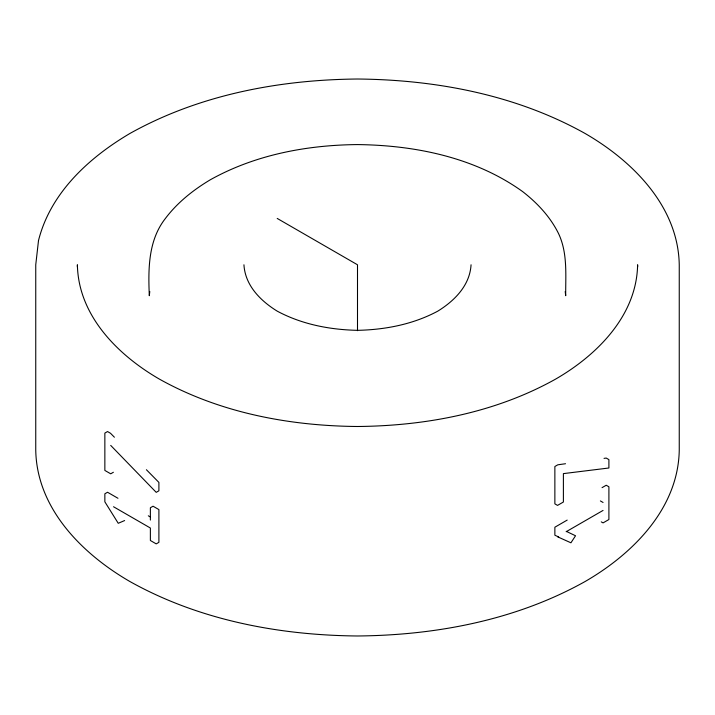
<?xml version="1.0" encoding="UTF-8"?>
<svg xmlns="http://www.w3.org/2000/svg" width="715" height="715" viewBox="0 0 715 715"><rect width="100%" height="100%" fill="white"/><g stroke="black" fill="none" stroke-linecap="round" stroke-linejoin="round"><path stroke-width="1.07" d="M149.784 291.506L149.31 295.688C148.184 269.287 148.13 240.741 165.156 218.781C177.231 202.676 193.095 190.056 210.29 179.787C254.996 154.806 306.69 145.038 357.5 144.582C415.209 145.243 475.073 157.389 522.665 191.611C537.358 203.042 550.309 216.851 558.594 233.671C567.728 253.092 565.565 274.882 565.69 295.688L565.216 291.506M471.06 264.782C469.835 285.482 454.526 300.8 437.795 311.141C413.118 324.369 385.305 329.722 357.5 330.339C329.695 329.722 301.882 324.369 277.206 311.141C260.475 300.8 245.165 285.482 243.94 264.782M566.208 531.692L603.058 510.421M113.381 472.266L110.709 473.813L104.855 470.434L104.855 433.093L107.536 431.547L110.494 433.254L114.4 437.223M124.633 520.556L118.243 523.291L104.855 501.823L104.855 493.797L107.536 492.251L117.966 498.275M602.048 487.648L606.231 485.244L608.903 486.79L608.903 519.519L603.058 522.897L601.27 521.87M567.192 520.091L554.867 527.214L554.867 535.231L558.692 536.956M565.52 463.731L557.825 464.804L554.867 466.511L554.867 503.852L557.539 505.398L563.393 502.019L563.393 473.616L608.903 467.994L608.903 459.611L606.231 458.065L604.032 458.378M566.334 531.37L575.53 535.767L570.928 542.801L557.539 536.777M113.524 506.747L150.373 528.019L150.373 540.495L156.219 543.874L158.9 542.327L158.9 509.589L153.046 506.211L150.373 507.757L150.373 520.073M277.206 218.424L357.5 264.782L357.5 330.688M600.377 500.929L603.058 502.475M148.309 515.792L150.204 516.891M110.709 445.409L156.219 492.349L158.9 490.803L158.9 482.419L146.405 469.728M637.628 266.981L637.61 264.782C636.707 315.646 597.052 355.167 555.573 379.129C495.415 412.743 425.872 425.89 357.5 426.498C289.128 425.89 219.585 412.743 159.427 379.129C117.948 355.167 78.293 315.646 77.39 264.782L77.408 266.981M38.503 240.535L35.75 264.782L35.75 450.218C36.787 508.651 82.341 554.045 129.987 581.572C199.092 620.173 278.966 635.278 357.5 635.984C436.034 635.278 515.908 620.173 585.013 581.572C632.659 554.045 678.213 508.651 679.25 450.218L679.25 264.782C678.213 206.349 632.659 160.955 585.013 133.428C515.908 94.827 436.034 79.723 357.5 79.016C278.966 79.723 199.092 94.827 129.987 133.428C88.973 157.595 50.47 192.791 38.503 240.535"/></g></svg>
